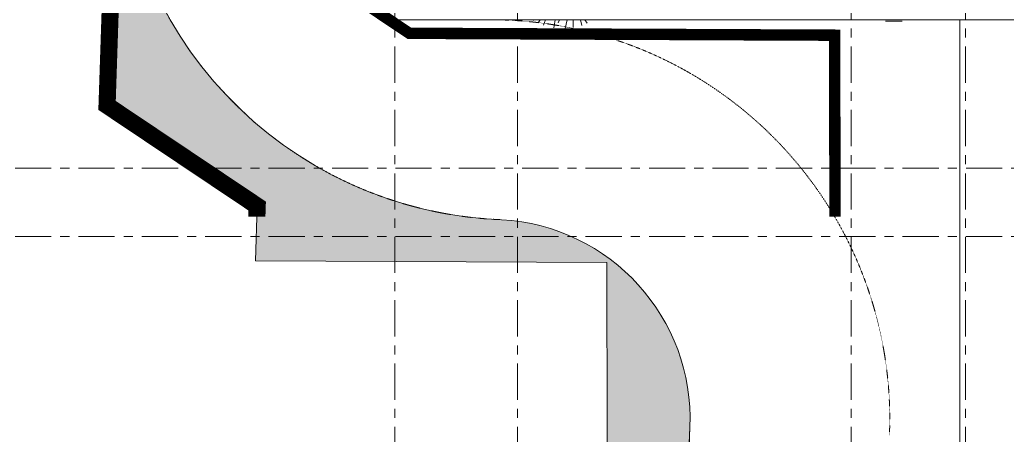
# Model space of a CAD drawing. Header units: millimetres. Extents: x -55734 to 162275, y -23881 to 125548.
# Drawn here: x -15074 to 2234, y 14416 to 21700 of the extents above; entities that cross this region are included whole.
import ezdxf
from ezdxf.xclip import XClip

# ---------------------------------------------------------------- set-up
doc = ezdxf.new("R2010")
doc.units = ezdxf.units.MM
doc.header["$XCLIPFRAME"] = 0
for name, pattern in [('gf$0$Dash', [6, 3, -3]), ('Grid Line', [22.224999999999994, 12.7, -3.174999999999999, 3.174999999999999, -3.174999999999999]), ('HIDDEN2', [4.7624999999999975, 3.174999999999999, -1.587499999999999]), ('PHANTOM', [63.50000000000001, 31.75, -6.35, 6.35, -6.35, 6.35, -6.35])]:
    doc.linetypes.add(name, pattern=pattern)
for name, color, linetype, lineweight in [('@ color hatch', 7, 'Continuous', 13), ('DIM', 1, 'Continuous', 5), ('gf$0$A-_DETA----_E', 8, 'Continuous', 9), ('L-SITE', 91, 'Continuous', 5), ('NET THAY 2', 55, 'Continuous', 5), ('NET-THAY', 2, 'Continuous', 9), ('TRUC', 225, 'Continuous', 5)]:
    doc.layers.add(name, color=color, linetype=linetype, lineweight=lineweight)
doc.layers.add('CGXD', color=5, linetype='HIDDEN2')
doc.layers.add('RD-AB', color=4, linetype='PHANTOM')

# ---------------------------------------------------------------- blocks, each defined once
blk = doc.blocks.new('A$C56D52FB6')
at = {"layer": '@ color hatch', "ltscale": 0.5}
h = blk.add_hatch(dxfattribs=at)
h.set_pattern_fill('CROSS', color=139, scale=20)
h.set_pattern_definition([(0, (-95969.65169468791, -21408.20164954532), (127, 127), [63.5, -190.5]), (90, (-95937.90169468791, -21439.95164954532), (-127, 127), [63.5, -190.5])])
edge = h.paths.add_edge_path()
edge.add_line((-109338.3379598628, 3889.229087690459), (-109362.4805370318, 2677.984814849362))
edge.add_line((-109362.4805370318, 2677.984814849362), (-109419.602073987, 1639.506543915806))
edge.add_line((-109419.602073987, 1639.506543915806), (-109513.6713271863, -1210.362051299089))
edge.add_line((-109513.6713271863, -1210.362051299089), (-106881.966985493, -2973.833700563249))
edge.add_line((-106881.966985493, -2973.833700563249), (-106913.9686023816, -3933.769061112238))
edge.add_line((-106913.9686023816, -3933.769061112238), (-100752.9102524701, -3961.337404550199))
edge.add_line((-100752.9102524701, -3961.337404550199), (-100746.8866818314, -6967.990582789265))
edge.add_line((-100746.8866818314, -6967.990582789265), (-100712.9897478749, -10938.45045556063))
edge.add_line((-100712.9897478749, -10938.45045556063), (-100780.820051495, -14932.39573182717))
edge.add_line((-100780.820051495, -14932.39573182717), (-100774.817918709, -15158.15757803831))
edge.add_line((-100774.817918709, -15158.15757803831), (-99394.51889290242, -15158.15757803831))
edge.add_arc((-92571.27919620601, -13595.01969492401), 7000.000000014334, 175.3257801476313, 192.9032502731161, ccw=False)
edge.add_line((-99547.99827447208, -13024.58924065366), (-99297.49783059815, -6850.03363649649))
edge.add_arc((-102795.1852751374, -6708.363968762525), 3500.555349432935, 357.6805704644192, 446.7788433898818)
edge.add_ellipse((-102339.1615138813, 3781.855543363243), major_axis=(139.4966184170917, 6998.609911507454), ratio=0.9999999999999998, start_angle=90.26297205749017, end_angle=179.0187652853838, ccw=False)
at = {"layer": '@ color hatch', "color": 139, "ltscale": 0.5}
blk.add_line((-99547.99831475917, -13024.56913553299), (-99297.49787090335, -6850.01353181673), dxfattribs=at)
at = {"layer": '@ color hatch', "color": 139, "ltscale": 0.5, "elevation": 1.183966522866141e-06}
for points in [[(-109419.602073987, 1639.506543915806), (-109513.6713271863, -1210.362051299089)], [(-109513.6713271863, -1210.362051299089), (-106881.966985493, -2973.833700563249)], [(-106881.966985493, -2973.833700563249), (-106913.9686023816, -3933.769061112238)], [(-106913.9686023816, -3933.769061112238), (-100752.9102524701, -3961.337404550199)], [(-100752.9102524701, -3961.337404550199), (-100746.8866818314, -6967.990582789265)], [(-99547.99827447208, -13024.58924065366), (-99297.49783059815, -6850.03363649649)], [(-100746.8866818314, -6967.990582789265), (-100712.9897478749, -10938.45045556063)]]:
    blk.add_lwpolyline(points, dxfattribs=at)
blk.add_lwpolyline([(-99297.49783059815, -6850.033636496486, 0.4096114541958771), (-102598.4884471898, -3213.339203139414)], format="xyb", dxfattribs=at)
at = {"layer": '@ color hatch', "color": 139, "ltscale": 0.5, "extrusion": (0, 0, -1)}
blk.add_ellipse((-102339.1615138813, 3781.855543363243, 1.183966522866141e-06), major_axis=(139.4966184170917, 6998.609911507455), ratio=0.9999999999999998, start_param=3.158718430094713, end_param=4.707799252140742, dxfattribs=at)
at = {"layer": 'gf$0$A-_DETA----_E', "color": 190, "linetype": 'gf$0$Dash', "extrusion": (-1.777890005818858e-08, 3.543698676349001e-10, 0.9999999999999999)}
for radius, start in [(7000, 174.3394142264592), (3500, 265.6984310775968)]:
    blk.add_arc((-102339.1615541691, 3781.875648485656, 0.00147803520894752), radius, start, 267.8768943359753, dxfattribs=at)
at = {"layer": 'gf$0$A-_DETA----_E', "color": 190, "linetype": 'gf$0$Dash'}
blk.add_arc((-102794.6210824054, -6708.13596638148, -0.0003821481779666901), 7000, 357.6767961099692, 87.69538143122256, dxfattribs=at)
blk = doc.blocks.new('A$C1F0A2BF7')
at = {"layer": 'CGXD', "ltscale": 200, "const_width": 200, "elevation": -3.977424561112374e-06}
blk.add_lwpolyline([(46406.68868099034, 74451.46983338684), (47194.67488868276, 63486.68836666965), (46424.32560939066, 63316.6809877967), (46421.07992596358, 61568.29131922407), (46338.57340438237, 57428.9009436429), (46280.01625131592, 56364.32295066056), (46260.64076272251, 55777.33416845412), (47488.05836623183, 54954.85722393759), (54942.36401917609, 54921.50210105926), (54956.32330551299, 47953.75264886279), (54990.54441281406, 43945.32131885826), (54923.32705920688, 39987.46742189467), (55072.64778846814, 34370.97662822811), (55051.04506889112, 33492.4966575486), (97748.0272713457, 33429.46382962384)], dxfattribs=at)
at = {"layer": 'RD-AB', "ltscale": 30, "const_width": 300, "elevation": -2.891235942494149e-06}
blk.add_lwpolyline([(41196.94810636999, 95371.04946156505), (41281.73521225702, 82268.27833630823), (40986.44825636904, 79251.04357256941), (41667.61606522603, 72272.5544515492), (42098.44151137525, 70721.52594296672), (42667.25387121161, 70684.74959680399), (42957.38308105408, 66647.61880371215), (42571.07765164226, 66562.36556171869), (42573.27158491069, 66131.32590391152), (42429.34807116387, 65920.17187896333), (42421.34991075948, 61611.71088385669), (42340.95964710781, 57578.49414160679), (42283.83811015281, 56540.01587067323), (42189.76885695348, 53690.14727545834), (44821.473198422, 51926.6756263256), (44789.47158175823, 50966.74026564519), (50950.52993166959, 50939.17192219326), (50956.55350230832, 47932.51874396823), (50990.45043626509, 43962.0588711968), (50922.62013264489, 39968.11359493027), (51071.53643363266, 34366.83480925302), (50997.72668859031, 31365.34316387336), (51047.36545536353, 29498.25023307322), (102264.3308623395, 29422.6394990027)], dxfattribs=at)
blk = doc.blocks.new('CAY XANH 1 - new block_dwg_110_植栽_中_高木 - 落葉1_φ4000_H5500-1445069-IDEA-4th Storey - Detail-V24-MẶT BẰNG CHIẾU MÁI')
at = {"layer": 'L-SITE'}
for p, q in [((-755.7967245154289, 1308.578901326324), (-958.0581679343013, 1759.767871280201)), ((-837.7422901391093, 1807.726393850229), (-714.7638234032038, 1308.578901326383)), ((-5.024473547955085, 2000.006284463865), (212.8166413208353, 1308.578901326383)), ((-1274.580715977471, 1308.5789013264), (-1389.116375565552, 1451.320603289476)), ((-614.5516459942075, 1644.939968476842), (-466.4807613237983, 1308.578901326383)), ((-9.84145247938177, 1308.578901326383), (-9.84145247938177, 1591.8328001168)), ((1363.799518465977, 1486.910044963655), (1231.724331555399, 1308.578901326383)), ((-933.7781118154768, 1323.716515256501), (-928.762423056874, 1308.5789013264)), ((879.2419983148575, 1317.288074884564), (875.6754084203768, 1308.578901326325)), ((-1850.213004051009, 759.4486308300402), (-1577.798580765724, 577.8388139770832)), ((711.8669886831555, 908.5789013263203), (624.9232863188954, 696.2730808960041)), ((1796.167954056873, 879.6766815421871), (1056.991548180697, 580.0629274089588)), ((-1570.001263380051, 577.5912872886984), (-1397.904682866763, 528.9194824814331)), ((1809.966516110975, 569.1412345121349), (1187.997541427729, 159.1331399901537)), ((-1999.744347467902, 32.75557967426721), (-1462.213817477226, 119.0018555892166)), ((-1453.446340680006, 120.6552069316385), (-1277.585276153754, 143.8270499592181)), ((-1975.019242827431, -315.1973567311653), (-1570.586985945702, -88.12879469129257)), ((1809.966516110975, -436.3107936975591), (302.8051798002563, -262.1018102309899)), ((1809.966516110973, -75.82055669340751), (1545.460080504417, -57.64515764929821)), ((-1422.670295715332, -653.0823938259855), (-1040.719432005193, -445.3198036698159)), ((962.301010787634, -1291.421098673666), (761.7112517039059, -724.371376727242)), ((452.2340233005087, -1291.421098673607), (364.6553201675279, -1191.166653581948)), ((1078.316367427881, -1291.421098673663), (902.3350493051112, -1121.902565224096)), ((-1023.995621692622, -1717.988169337506), (-1013.623752391706, -1691.421098673661)), ((-794.0354688893859, -1691.421098673611), (-865.7228582015017, -1802.93491729913)), ((-682.396519445719, -1879.996109963331), (-609.7416360675422, -1691.421098673611)), ((-321.1341239243292, -1974.062627598352), (-266.365735140493, -1691.421098673611)), ((-119.1918507127575, -1691.421098673611), (-169.7627338171204, -1794.810464844621)), ((76.2235811962508, -1998.559568513944), (147.3146717079927, -1691.421098673611)), ((364.6553201675279, -1691.421098673611), (364.6553201675279, -1966.61395709117)), ((658.8646988865029, -1888.371703820585), (615.1565376423392, -1691.421098673611)), ((854.572331060539, -1808.246806775918), (766.7622744181509, -1691.421098673671))]:
    blk.add_line(p, q, dxfattribs=at)
at = {"layer": 'L-SITE', "flags": 128}
for points in [[(-472.3833775519362, 1941.199493805237), (-408.4149558543211, 1714.849030846563), (-388.7322772740334, 1473.73718234857), (-384.2685844358996, 1308.578901326383)], [(-305.9823082760227, 1976.467862185383), (-180.7300701140384, 1367.584047282407), (-162.3842053675254, 1308.578901326383)], [(232.2776581268644, 1308.578901326383), (298.3612354993595, 1613.364448597376), (285.0053920747962, 1979.601553272295)], [(540.9555240870482, 1934.037540279626), (518.1939491034533, 1585.750262425224), (468.9568973985629, 1308.578901326383)], [(492.7999157324674, 1308.578901326383), (640.915505170915, 1556.77331942944), (813.138772249203, 1820.028379599736)], [(868.4246955721992, 1308.578901326357), (879.2419983148376, 1317.288074884628), (1065.412895679568, 1665.346866565125)], [(-1522.053621053715, 376.0710152747973), (-1182.188370943087, 347.5215771642526), (-1398.697381257914, 529.5860701235465), (-1482.34848165514, 672.28475269949), (-1600.495555916385, 908.5789013263957)], [(-1291.111704232781, 908.578901326387), (-1182.188370942975, 861.7301651009524), (-1226.178886098136, 908.5789013263957)], [(-799.2258749652884, 908.5789013263957), (-743.0195839405221, 713.495226261504), (-1182.188370943087, 861.7301651009524)], [(-629.6885614040777, 908.578901326387), (-546.1930254698066, 457.6210855334721), (-743.0195839405221, 713.495226261504), (-962.2146768269275, 908.5789013263957)], [(-310.2468207439708, 908.578901326387), (-1.732587406877428e-11, 6.064055924070999e-11), (-295.2394976616122, 132.8579099983386)], [(-38.01630864076367, 908.578901326387), (29.523677945233, 691.3524679345568), (203.9098865097237, 908.578901326387)], [(1809.966516110959, 177.5719440175278), (1515.56239259276, 167.3019740563431), (1205.561055898761, 162.3813610949495), (772.543035268884, 63.9681951727876), (-1.732587406877428e-11, 6.064055924070999e-11), (-9.841452479260488, 302.620417208247), (29.523677945233, 691.3524679345568), (14.41232001582494, 908.578901326387)], [(881.5460322219839, 908.578901326387), (624.9232863188802, 696.2730808960717), (383.8109844923984, 396.1129701686515), (-1.732587406877428e-11, 6.064055924070999e-11), (305.0802704095651, -250.9537544390735), (268.1756732463605, -431.7880941578717)], [(9.84112785184284, 496.9865918717724), (348.0515382289687, 889.6186253511785), (371.6013095058333, 908.5789013263698)], [(1216.924666840606, 908.578901326387), (1073.576743006803, 790.0879625661221), (383.8109844923984, 396.1129701686515), (1064.092299819089, 582.4828861328433), (1374.093636631952, 607.0859509406778), (1809.966516110959, 653.6358035117337)], [(-1182.188370943069, 347.5215771641815), (-644.6061913967134, 125.4765372104011), (-1244.926412820816, -51.66711611463689), (-1563.964513659477, -80.1367654025089)], [(-546.19302546978, 457.6210855334066), (-295.2394976615906, 132.8579099982744), (-644.6061913967134, 125.4765372104011)], [(-1974.46955415071, 318.6226027156226), (-1450.808549284935, 187.0893754049903), (-1104.362081289291, 100.5647440605098), (-944.7665956824785, 36.90462391963229)], [(-1682.86504650116, -957.0682879311499), (-1092.386277675512, -755.3211164530367), (-806.9880057573318, -637.2254986847984), (-423.1765680311946, -351.8274535147939), (0, 0), (-4.920839548110963, -526.510573686217)], [(1537.764085888863, 78.406571983709), (772.5430352689001, 63.96819517272525), (1241.235726595041, -49.82199959037825)], [(1809.966516110959, -710.8866051738195), (1389.152416825391, -631.5983466316735), (743.0189040900298, -452.7006992446783), (305.0802704095651, -250.9537544390735)], [(1534.199429512008, -56.97103276668243), (1241.235726595028, -49.82199959031959), (1511.872159600243, -167.9178440312884), (1809.966516110959, -278.4471081537549)], [(-1938.146543976173, -493.5973635486418), (-1559.84858894338, -440.3991668407697), (-1235.085186839004, -474.8436842443726), (-846.3533629179233, -415.7958753603094), (-423.176568031337, -351.8274535147314), (-610.1616739033649, -834.0518305287071), (-905.4011716965152, -1094.846810901934), (-1126.89335569911, -1291.421098673615)], [(-216.5094636677532, -959.5285944119097), (-4.920839548110963, -526.510573686217), (44.28597009193618, -719.6464458090486), (39.36535716068465, -1125.600868573412)], [(508.0575951337814, -651.3723742855947), (268.1756732463837, -431.7880941579351), (248.4932214021683, -869.726727845613), (164.8418943883153, -1100.99757709296)], [(258.334447313195, -650.757411248333), (364.6553201675279, -1191.166653581948), (364.6553201675279, -1291.421098673607)], [(1342.042369166118, -1291.421098673607), (1191.094798445689, -1134.804010587908), (931.2343899012548, -773.1584517749139), (508.0575951338791, -651.3723742855259), (685.2014751435264, -1069.628329453923)], [(1639.81895647163, -1145.008372557117), (1284.291316747665, -816.8294584905962), (934.9246230125427, -541.2726392436307), (743.0189040900442, -452.7006992447423)], [(-1566.533454947756, -1243.391860098113), (-1244.24843454361, -894.5838928524172), (-1076.959154009819, -745.2117366172606)], [(-852.8236986209903, -1291.421098673589), (-702.7137614487613, -1094.501361556519), (-607.6612464188606, -832.3146102533774)], [(-209.0826868935109, -1291.421098673607), (-216.5094636677706, -959.5285944118443), (-453.9209470738803, -1291.421098673607)], [(168.8398170085394, -1291.421098673607), (164.8418943882999, -1100.99757709289), (75.45954926627915, -1291.421098673607)]]:
    blk.add_lwpolyline(points, dxfattribs=at)
blk = doc.blocks.new('CAY XANH 1 - new block_dwg-V25-MẶT BẰNG CHIẾU MÁI')
at = {"xscale": 0.5, "yscale": 0.5, "zscale": 0.5}
blk.add_blockref('CAY XANH 1 - new block_dwg_110_植栽_中_高木 - 落葉1_φ4000_H5500-1445069-IDEA-4th Storey - Detail-V24-MẶT BẰNG CHIẾU MÁI', (-494873.7349853303, 495980.4741737889), dxfattribs=at)
blk = doc.blocks.new('CAY XANH 1 - CAY XANH 1-V28-MẶT BẰNG CHIẾU MÁI')
blk.add_blockref('CAY XANH 1 - new block_dwg-V25-MẶT BẰNG CHIẾU MÁI', (494875.9425329734, -495981.0081183059))
blk = doc.blocks.new('ALC1807-ASCENT PLAZA-TANG 23_rvt-1-MẶT BẰNG CHIẾU MÁI')
at = {"layer": 'NET-THAY', "lineweight": 9}
for q in [(-8499.47574953252, 21699.93651796392), (1650.524250467557, 21699.93651796389)]:
    blk.add_line((1450.524250467557, 21699.93651796389), q, dxfattribs=at)
at = {"color": 94, "lineweight": 5}
blk.add_blockref('CAY XANH 1 - CAY XANH 1-V28-MẶT BẰNG CHIẾU MÁI', (-5556.666555230982, 22546.1810118178), dxfattribs=at)
blk = doc.blocks.new('A$C7E716810')
at = {"layer": 'NET-THAY', "lineweight": 9}
for p, q in [((8889.99999999875, 21675.00000000026), (8600.128443754851, 21675.00000000026)), ((9899.99999999878, 21700.00000000016), (9899.999999998763, 11600.00000000017)), ((10149.99999999878, 21700.00000000017), (31249.99999999856, 21700.00000000017))]:
    blk.add_line(p, q, dxfattribs=at)
at = {"lineweight": 5}
blk.add_blockref('ALC1807-ASCENT PLAZA-TANG 23_rvt-1-MẶT BẰNG CHIẾU MÁI', (8499.475749531326, 0.06348203627567273), dxfattribs=at)

msp = doc.modelspace()

# ---------------------------------------------------------------- linework, layer by layer
at = {"layer": 'TRUC', "linetype": 'Grid Line', "ltscale": 50}
for p, q in [((-8499.475749532474, 50122.62621658099), (-8499.475749532543, -7437.947550931014)), ((-6349.475749532296, 50122.62621658098), (-6349.475749532368, -10105.52243189248)), ((-499.4757495325019, 50122.62621658095), (-499.4757495325698, -7437.947550931021)), ((1500.524250467527, 50122.62621658094), (1500.524250467454, -10105.52243189248)), ((48819.12251325855, 19099.93651796454), (-17790.37242925584, 19099.93651796476)), ((48819.12251325855, 17899.93651796427), (-20104.99804221199, 17899.93651796449))]:
    msp.add_line(p, q, dxfattribs=at)

# ---------------------------------------------------------------- block references
at = {"layer": 'DIM'}
msp.add_blockref('A$C7E716810', (-8499.6041932874, -0.0634820362465689), dxfattribs=at)
at = {"layer": 'NET THAY 2'}
ref = msp.add_blockref('A$C1F0A2BF7', (-55733.7975177078, -33492.41671422218, 4.978024789251535e-07), dxfattribs=at)
XClip(ref).set_block_clipping_path([(-27462.618629115583, 51738.674998801594), (137958.51740970556, 152520.38063209807)])
at = {"layer": 'NET-THAY'}
msp.add_blockref('A$C56D52FB6', (95969.65169468791, 21408.20164954532), dxfattribs=at)

doc.saveas('drawing.dxf')
